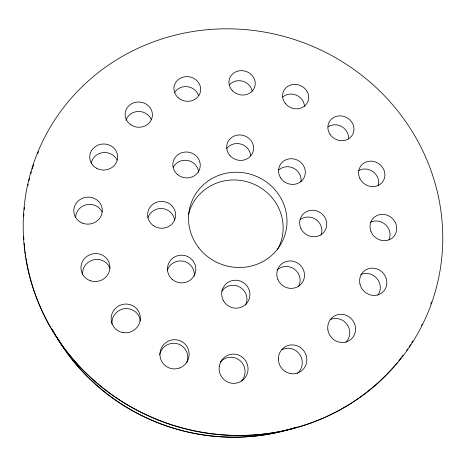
<?xml version="1.0" encoding="UTF-8"?>
<svg xmlns="http://www.w3.org/2000/svg" width="466" height="466" viewBox="0 0 466 466"><rect width="100%" height="100%" fill="white"/><g stroke="black" fill="none" stroke-linecap="round" stroke-linejoin="round"><path stroke-width="0.7" d="M422.254 324.15A210.469 201.726 21.3 0 1 421.619 325.425M412.923 340.966A210.469 201.726 21.3 0 1 411.775 342.784M410.61 344.59A210.469 201.726 21.3 0 1 409.026 346.984M407.814 348.76A210.469 201.726 21.3 0 1 406.579 350.525M403.189 355.179A210.469 201.726 21.3 0 1 398.745 360.865M397.37 362.542A210.469 201.726 21.3 0 1 395.5 364.756M394.556 365.857A210.469 201.726 21.3 0 1 386.862 374.21M385.895 375.2A210.469 201.726 21.3 0 1 326.258 416.697M325.612 416.994A210.469 201.726 21.3 0 1 26.009 258.426M25.793 257.051A210.469 201.726 21.3 0 1 25.484 254.978M25.292 253.597A210.469 201.726 21.3 0 1 25.018 251.524M24.849 250.143A210.469 201.726 21.3 0 1 24.541 247.376M24.465 246.689A210.469 201.726 21.3 0 1 24.15 243.229M23.888 239.774A210.469 201.726 21.3 0 1 23.69 236.32M23.749 216.137A210.469 201.726 21.3 0 1 23.883 213.976M24.209 209.653A210.469 201.726 21.3 0 1 24.413 207.504M27.861 185.55A210.469 201.726 21.3 0 1 28.17 184.157M28.979 180.686A210.469 201.726 21.3 0 1 29.498 178.612M30.791 173.801A210.469 201.726 21.3 0 1 31.379 171.756M32.201 169.041A210.469 201.726 21.3 0 1 33.733 164.323M37.676 153.728A210.469 201.726 21.3 0 1 38.48 151.77M431.493 301.98A210.469 201.726 21.3 0 1 430.794 303.972M296.906 427.112A200.409 192.877 21.3 0 1 53.957 332.386M52.908 330.487A200.409 192.877 21.3 0 1 52.221 329.212M296.568 427.2A199.996 192.51 21.3 0 1 56.304 336.446M55.576 335.2A199.996 192.51 21.3 0 1 54.499 333.312M53.794 332.048A199.996 192.51 21.3 0 1 53.101 330.784M188.567 214.366A48.208 46.204 21.3 0 1 252.426 183.546A48.208 46.204 21.3 0 1 277.27 249.898M300.209 219.597A13.427 12.699 33.4 0 1 316.35 219.801A13.427 12.699 33.4 0 1 321.027 235.138M358.692 170.591A13.141 12.11 33.8 0 1 373.406 171.971A13.141 12.11 33.8 0 1 378.142 185.788M370.651 222.177A13.398 12.448 39.8 0 1 385.819 224.938A13.398 12.448 39.8 0 1 388.941 239.862M360.748 274.66A13.695 12.867 46 0 1 377.041 278.61A13.695 12.867 46 0 1 377.798 295.199M330.085 319.635A13.974 13.31 52.7 0 1 347.17 324.586A13.974 13.31 52.7 0 1 345.865 342.26M277.136 270A13.689 13.17 38.6 0 1 294.559 269.301A13.689 13.17 38.6 0 1 298.706 286.281M221.769 291.174A13.823 13.537 32.6 0 1 240.031 287.202A13.823 13.537 32.6 0 1 245.605 305.073M281.784 349.797A14.184 13.724 60.3 0 1 299.865 354.713A14.184 13.724 60.3 0 1 297.331 373.359M220.505 361.919A14.271 14.038 71.9 0 1 240.31 360.882A14.271 14.038 71.9 0 1 241.615 380.955M159.675 354.818A14.254 14.161 -54.3 0 1 177.581 343.797A14.254 14.161 -54.3 0 1 186.814 362.583M112.015 324.062A14.254 13.951 -24.5 0 1 124.824 308.649A14.254 13.951 -24.5 0 1 140.295 320.963M167.416 270.123A13.817 13.497 7.3 0 1 183.546 261.257A13.817 13.497 7.3 0 1 194.246 276.128M148.007 217.733A13.654 13.089 4.5 0 1 162.436 208.576A13.654 13.089 4.5 0 1 174.668 220.47M173.276 167.253A13.38 12.634 10.3 0 1 187.833 160.52A13.38 12.634 10.3 0 1 198.679 172.292M226.633 148.724A13.194 12.355 18 0 1 241.015 144.099A13.194 12.355 18 0 1 250.685 155.784M278.814 169.915A13.217 12.384 25.9 0 1 293.93 168.36A13.217 12.384 25.9 0 1 300.943 181.757M328.052 126.804A12.961 11.883 28 0 1 341.951 126.717A12.961 11.883 28 0 1 348.527 138.845M282.722 97.033A12.885 11.79 22.2 0 1 296.37 95.157A12.885 11.79 22.2 0 1 304.455 106.277M229.371 84.847A12.926 11.842 16.5 0 1 242.67 81.201A12.926 11.842 16.5 0 1 252.182 91.225M174.505 92.827A13.071 12.023 10.7 0 1 187.309 86.682A13.071 12.023 10.7 0 1 198.609 95.571M126.047 120.193A13.31 12.326 4.8 0 1 138.355 111.461A13.31 12.326 4.8 0 1 151.299 119.68M91.219 163.339A13.596 12.722 -1.3 0 1 102.835 152.627A13.596 12.722 -1.3 0 1 117.065 159.995M75.591 217.546A13.887 13.165 -7.8 0 1 86.594 204.702A13.887 13.165 -7.8 0 1 102.066 211.867M82.616 274.183A14.126 13.596 -15 0 1 93.946 259.708A14.126 13.596 -15 0 1 110.034 268.433M65.566 349.919A210.929 202.127 21.3 0 0 426.174 316.758A210.929 202.127 21.3 0 0 207.213 29.725A210.929 202.127 21.3 0 0 65.566 349.919M198.801 247.83A49.518 47.346 21.3 0 0 283.316 239.285A49.518 47.346 21.3 0 0 231.183 172.484A49.518 47.346 21.3 0 0 198.801 247.83M300.896 228.416A13.788 13.007 33.2 0 0 324.289 231.701A13.788 13.007 33.2 0 0 314.428 210.393A13.788 13.007 33.2 0 0 300.896 228.416M359.903 178.525A13.491 12.39 33.6 0 0 382.644 181.816A13.491 12.39 33.6 0 0 372.683 161.283A13.491 12.39 33.6 0 0 359.903 178.525M370.959 231.433A13.759 12.745 39.5 0 0 393.852 236.443A13.759 12.745 39.5 0 0 385.33 214.675A13.759 12.745 39.5 0 0 370.959 231.433M359.968 284.062A14.067 13.182 45.6 0 0 382.569 292.298A14.067 13.182 45.6 0 0 377.134 268.999A14.067 13.182 45.6 0 0 359.968 284.062M327.866 329.712A14.364 13.654 52 0 0 350.269 339.871A14.364 13.654 52 0 0 346.815 315.564A14.364 13.654 52 0 0 327.866 329.712M277.864 279.425A14.067 13.502 38.1 0 0 301.665 283.415A14.067 13.502 38.1 0 0 292.438 261.135A14.067 13.502 38.1 0 0 277.864 279.425M223.22 300.308A14.213 13.893 32 0 0 247.65 302.044A14.213 13.893 32 0 0 236.524 280.258A14.213 13.893 32 0 0 223.22 300.308M278.388 358.709A14.58 14.091 59.3 0 0 299.551 372.165A14.58 14.091 59.3 0 0 299.877 347.147A14.58 14.091 59.3 0 0 278.388 358.709M219.346 366.055A14.667 14.429 69.8 0 0 238.545 382.539A14.667 14.429 69.8 0 0 242.868 357.608A14.667 14.429 69.8 0 0 219.346 366.055M179.626 367.989A14.65 14.562 -51.4 0 0 183.831 342.999A14.65 14.562 -51.4 0 0 160.141 351.97A14.65 14.562 -51.4 0 0 179.626 367.989M123.199 332.637A14.656 14.33 -22.9 0 0 139.462 313.298A14.656 14.33 -22.9 0 0 114.543 309.366A14.656 14.33 -22.9 0 0 123.199 332.637M172.42 279.513A14.201 13.852 7.9 0 0 195.592 271.655A14.201 13.852 7.9 0 0 176.899 255.945A14.201 13.852 7.9 0 0 172.42 279.513M153.489 225.719A14.027 13.421 5 0 0 175.583 216.218A14.027 13.421 5 0 0 155.801 202.588A14.027 13.421 5 0 0 153.489 225.719M177.645 174.651A13.741 12.937 10.5 0 0 200.03 167.591A13.741 12.937 10.5 0 0 181.944 152.662A13.741 12.937 10.5 0 0 177.645 174.651M230.07 155.726A13.549 12.646 18 0 0 252.916 152.201A13.549 12.646 18 0 0 237.456 135.105A13.549 12.646 18 0 0 230.07 155.726M280.759 178.064A13.566 12.675 25.9 0 0 303.925 177.913A13.566 12.675 25.9 0 0 291.134 158.714A13.566 12.675 25.9 0 0 280.759 178.064M330.021 134.336A13.298 12.151 27.9 0 0 352.599 134.645A13.298 12.151 27.9 0 0 340.133 115.871A13.298 12.151 27.9 0 0 330.021 134.336M285.221 103.347A13.223 12.052 22.2 0 0 307.671 102.083A13.223 12.052 22.2 0 0 294.011 84.404A13.223 12.052 22.2 0 0 285.221 103.347M232.639 90.922A13.264 12.104 16.6 0 0 254.751 86.74A13.264 12.104 16.6 0 0 238.825 70.89A13.264 12.104 16.6 0 0 232.639 90.922M178.309 97.831A13.415 12.297 10.9 0 0 200.368 91.953A13.415 12.297 10.9 0 0 183.202 77.094A13.415 12.297 10.9 0 0 178.309 97.831M130.94 124.876A13.665 12.617 5.1 0 0 152.365 115.888A13.665 12.617 5.1 0 0 132.973 103.114A13.665 12.617 5.1 0 0 130.94 124.876M96.468 168.203A13.968 13.036 -0.9 0 0 117.636 157.228A13.968 13.036 -0.9 0 0 96.911 145.631A13.968 13.036 -0.9 0 0 96.468 168.203M82.418 223.127A14.271 13.497 -7.2 0 0 102.2 208.85A14.271 13.497 -7.2 0 0 79.5 199.926A14.271 13.497 -7.2 0 0 82.418 223.127M90.806 280.887A14.522 13.957 -14.2 0 0 109.632 264.525A14.522 13.957 -14.2 0 0 85.849 257.232A14.522 13.957 -14.2 0 0 90.806 280.887"/></g></svg>
